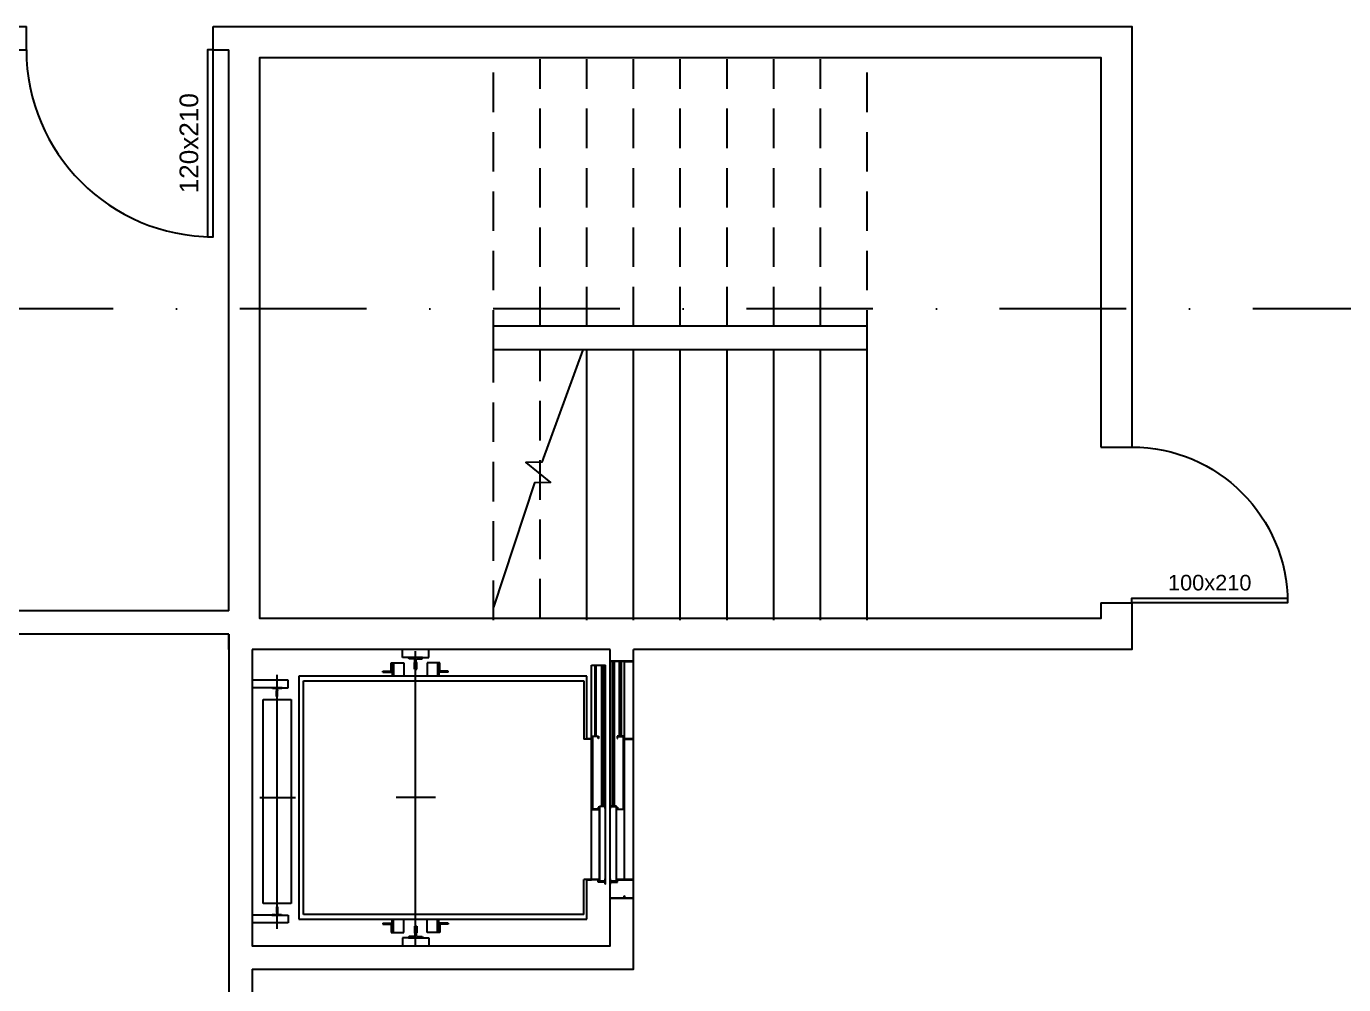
# Model space of a CAD drawing. Header units: centimetres. Extents: x 30244 to 591333, y -111940 to 104227.
# Drawn here: x 576192 to 577038, y 73841 to 74456 of the extents above; entities that cross this region are included whole.
import ezdxf
from ezdxf.enums import TextEntityAlignment as Align

# ---------------------------------------------------------------- set-up
doc = ezdxf.new("R2010")
doc.units = ezdxf.units.CM
doc.header["$LTSCALE"] = 4
for name, pattern in [('DASHDOT', [25.4, 12.7, -6.35, 0, -6.35]), ('HIDDEN', [9.525, 6.35, -3.175]), ('LTYPE_4', [112.5, 56.25, -56.25]), ('LTYPE_6', [168.75, 112.5, -28.125, 0, -28.125])]:
    doc.linetypes.add(name, pattern=pattern)
for name, color, linetype in [('0.1', 1, 'Continuous'), ('0.2', 2, 'Continuous'), ('0.6', 6, 'Continuous'), ('02-CONT', 2, 'Continuous'), ('03-CONT', 3, 'Continuous'), ('08', 8, 'Continuous'), ('B-CORTE', 4, 'DASHDOT')]:
    doc.layers.add(name, color=color, linetype=linetype)
doc.styles.add('2mm 1-50', font='arial.ttf', dxfattribs={"height": 0.1})

# ---------------------------------------------------------------- blocks, each defined once
blk = doc.blocks.new('1_00e')
blk.add_lwpolyline([(-28.41, -52.25), (-25.41, -52.25), (-25.41, 47.75), (-28.41, 47.75)], close=True)
at = {"color": 1}
blk.add_arc((-28.41, -52.25), 100, 0, 90, dxfattribs=at)

msp = doc.modelspace()

# ---------------------------------------------------------------- linework, layer by layer
at = {"layer": '0.1', "linetype": 'HIDDEN'}
for p, q in [((576491.915, 74248.38), (576491.915, 74434.847)), ((576521.915, 74263.38), (576521.915, 74434.847)), ((576551.915, 74263.38), (576551.915, 74434.847)), ((576581.915, 74263.38), (576581.915, 74434.847)), ((576611.915, 74263.38), (576611.915, 74434.847)), ((576641.915, 74263.38), (576641.915, 74434.847)), ((576671.915, 74263.38), (576671.915, 74434.847)), ((576701.915, 74263.38), (576701.915, 74434.847)), ((576731.915, 74248.38), (576731.915, 74434.847)), ((576491.915, 74074.847), (576491.915, 74248.38)), ((576521.915, 74075.88), (576521.915, 74248.38))]:
    msp.add_line(p, q, dxfattribs=at)
at = {"layer": '0.1'}
for p, q in [((576731.915, 74263.38), (576491.915, 74263.38)), ((576731.915, 74248.38), (576491.915, 74248.38)), ((576581.915, 73896.38), (576581.915, 74048.38))]:
    msp.add_line(p, q, dxfattribs=at)
at = {"layer": '0.2'}
for p, q in [((576551.915, 74074.847), (576551.915, 74248.38)), ((576581.915, 74074.847), (576581.915, 74248.38)), ((576611.915, 74074.847), (576611.915, 74248.38)), ((576641.915, 74074.847), (576641.915, 74248.38)), ((576671.915, 74074.847), (576671.915, 74248.38)), ((576701.915, 74074.847), (576701.915, 74248.38)), ((576731.915, 74074.847), (576731.915, 74248.38))]:
    msp.add_line(p, q, dxfattribs=at)
at = {"layer": '0.6'}
for p, q in [((576191.915, 74440.88), (576191.915, 74455.88)), ((576311.915, 74440.88), (576311.915, 74455.88)), ((576881.915, 74185.88), (576901.915, 74185.88)), ((576881.915, 74085.88), (576901.915, 74085.88)), ((576566.915, 74048.38), (576581.915, 74048.38)), ((576581.915, 74048.38), (576566.915, 74048.38)), ((576566.915, 73896.38), (576581.915, 73896.38)), ((576566.915, 73896.38), (576581.915, 73896.38)), ((576321.915, 73850.88), (576321.915, 73830.88)), ((576336.915, 73850.88), (576336.915, 73830.88))]:
    msp.add_line(p, q, dxfattribs=at)
for points in [[(575881.915, 74455.88), (576191.915, 74455.88)], [(576311.915, 74455.88), (576336.915, 74455.88)], [(576321.915, 74455.88), (576901.915, 74455.88), (576901.915, 74185.88)], [(575881.915, 74440.88), (576191.915, 74440.88)], [(576311.915, 74440.88), (576321.915, 74440.88)], [(576321.915, 74080.88), (576321.915, 74440.88)], [(576881.915, 74085.88), (576881.915, 74075.88), (576341.915, 74075.88), (576341.915, 74435.88), (576881.915, 74435.88), (576881.915, 74185.88)], [(576321.915, 74080.88), (576186.915, 74080.88)], [(576901.915, 74085.88), (576901.915, 74055.88), (576581.915, 74055.88)], [(576321.915, 74065.88), (576186.915, 74065.88)], [(576321.915, 74055.88), (576321.915, 74065.88)], [(576321.915, 74065.88), (576321.915, 73850.88)], [(576566.915, 74055.88), (576336.915, 74055.88)], [(576336.915, 74055.88), (576336.915, 73865.88), (576566.915, 73865.88), (576566.915, 73896.38)], [(576566.915, 74048.38), (576566.915, 74055.88)], [(576581.915, 74048.38), (576581.915, 74055.88)], [(576336.915, 73850.88), (576581.915, 73850.88), (576581.915, 73896.38)]]:
    msp.add_lwpolyline(points, dxfattribs=at)
at = {"layer": '03-CONT', "linetype": 'Continuous'}
msp.add_lwpolyline([(576549.375, 74248.38), (576522.879, 74176.11), (576512.688, 74175.964), (576528.489, 74163.087), (576518.298, 74162.941), (576491.915, 74083.182)], dxfattribs=at)
at = {"layer": '08', "color": 253}
for p, q in [((576433.415, 74050.88), (576433.415, 74055.88)), ((576450.415, 74050.88), (576450.415, 74055.88)), ((576426.315, 74047.38), (576434.415, 74047.38)), ((576426.315, 74041.98), (576426.315, 74047.38)), ((576426.915, 74041.38), (576426.915, 74047.38)), ((576437.415, 74050.88), (576433.415, 74050.88)), ((576434.415, 74047.38), (576434.415, 74041.38)), ((576437.415, 74050.88), (576437.415, 74050.43)), ((576441.915, 74050.88), (576437.415, 74050.88)), ((576437.764, 74050.063), (576437.415, 74050.43)), ((576441.115, 74049.897), (576437.764, 74050.063)), ((576441.115, 74049.897), (576441.465, 74049.53)), ((576441.465, 74047.93), (576441.115, 74047.58)), ((576441.115, 74043.38), (576441.115, 74047.58)), ((576441.465, 74047.93), (576441.465, 74049.53)), ((576446.415, 74050.88), (576441.915, 74050.88)), ((576442.365, 74049.53), (576442.714, 74049.897)), ((576442.365, 74047.93), (576442.365, 74049.53)), ((576442.365, 74047.93), (576442.715, 74047.58)), ((576442.714, 74049.897), (576446.065, 74050.063)), ((576442.715, 74043.38), (576442.715, 74047.58)), ((576446.065, 74050.063), (576446.415, 74050.43)), ((576446.415, 74050.88), (576446.415, 74050.43)), ((576446.415, 74050.88), (576450.415, 74050.88)), ((576449.415, 74047.38), (576449.415, 74041.38)), ((576457.515, 74047.38), (576449.415, 74047.38)), ((576456.915, 74041.38), (576456.915, 74047.38)), ((576457.515, 74041.98), (576457.515, 74047.38)), ((576554.915, 74045.88), (576563.915, 74045.88)), ((576554.915, 73908.38), (576554.915, 74045.88)), ((576556.915, 74045.88), (576556.915, 74000.38)), ((576557.915, 74000.38), (576557.915, 74045.88)), ((576561.415, 73955.38), (576561.415, 74045.88)), ((576562.415, 74045.88), (576562.415, 73955.38)), ((576563.915, 73905.38), (576563.915, 74045.88)), ((576566.915, 74048.38), (576575.915, 74048.38)), ((576566.915, 73905.38), (576566.915, 74048.38)), ((576566.915, 74048.38), (576581.915, 74048.38)), ((576568.415, 73955.38), (576568.415, 74048.38)), ((576569.415, 74048.38), (576569.415, 73955.38)), ((576581.915, 74048.38), (576570.915, 74048.38)), ((576572.915, 74000.38), (576572.915, 74048.38)), ((576573.915, 74048.38), (576573.915, 74000.38)), ((576575.915, 74048.38), (576575.915, 73908.38)), ((576575.915, 74046.88), (576576.115, 74046.88)), ((576576.115, 74048.18), (576581.715, 74048.18)), ((576576.115, 74046.88), (576576.115, 74048.18)), ((576581.715, 74048.18), (576581.715, 73998.58)), ((576581.915, 73998.38), (576581.915, 74048.38)), ((576360.165, 74036.28), (576336.915, 74036.28)), ((576360.165, 74031.28), (576360.165, 74036.28)), ((576366.915, 74038.88), (576366.915, 73882.88)), ((576551.915, 74038.88), (576366.915, 74038.88)), ((576369.915, 74035.88), (576549.915, 74035.88)), ((576369.915, 73885.88), (576369.915, 74035.88)), ((576420.915, 74041.98), (576426.315, 74041.98)), ((576420.915, 74041.38), (576420.915, 74041.98)), ((576420.915, 74041.38), (576426.915, 74041.38)), ((576426.915, 74041.38), (576426.915, 74038.88)), ((576434.415, 74041.38), (576434.415, 74038.88)), ((576441.915, 74043.38), (576441.115, 74043.38)), ((576441.915, 74043.38), (576442.715, 74043.38)), ((576449.415, 74041.38), (576449.415, 74038.88)), ((576462.915, 74041.38), (576456.915, 74041.38)), ((576456.915, 74041.38), (576456.915, 74038.88)), ((576462.915, 74041.98), (576457.515, 74041.98)), ((576462.915, 74041.38), (576462.915, 74041.98)), ((576549.915, 74035.88), (576549.915, 73998.38)), ((576551.915, 73998.58), (576551.915, 74038.88)), ((576349.665, 74031.28), (576336.915, 74031.28)), ((576350.065, 74030.88), (576349.665, 74031.28)), ((576356.165, 74031.28), (576349.665, 74031.28)), ((576352.715, 74030.88), (576350.065, 74030.88)), ((576352.515, 74029.38), (576352.715, 74029.58)), ((576352.515, 74025.88), (576352.515, 74029.38)), ((576352.715, 74029.58), (576352.715, 74030.88)), ((576355.765, 74030.88), (576353.115, 74030.88)), ((576353.115, 74029.58), (576353.115, 74030.88)), ((576353.115, 74029.58), (576353.315, 74029.38)), ((576353.315, 74025.88), (576353.315, 74029.38)), ((576355.765, 74030.88), (576356.165, 74031.28)), ((576356.165, 74031.28), (576360.165, 74031.28)), ((576343.915, 74023.88), (576361.915, 74023.88)), ((576343.915, 73892.88), (576343.915, 74023.88)), ((576353.315, 74025.88), (576352.515, 74025.88)), ((576361.915, 74023.88), (576361.915, 73892.88)), ((576369.915, 74006.814), (576369.915, 74006.814)), ((576554.915, 73998.38), (576549.915, 73998.38)), ((576554.715, 73998.58), (576551.915, 73998.58)), ((576554.715, 73999.88), (576554.715, 73998.58)), ((576554.915, 73999.88), (576554.715, 73999.88)), ((576555.415, 74000.38), (576559.415, 74000.38)), ((576555.415, 73953.38), (576555.415, 74000.38)), ((576555.615, 74000.18), (576555.615, 73953.58)), ((576559.215, 74000.18), (576555.615, 74000.18)), ((576559.215, 73998.88), (576559.215, 74000.18)), ((576559.415, 73998.88), (576559.215, 73998.88)), ((576559.415, 74000.38), (576559.415, 73998.88)), ((576571.415, 74000.38), (576571.415, 73998.88)), ((576575.415, 74000.38), (576571.415, 74000.38)), ((576571.415, 73998.88), (576571.615, 73998.88)), ((576571.615, 74000.18), (576575.215, 74000.18)), ((576571.615, 73998.88), (576571.615, 74000.18)), ((576575.215, 74000.18), (576575.215, 73953.58)), ((576575.415, 73953.38), (576575.415, 74000.38)), ((576576.115, 73999.88), (576575.915, 73999.88)), ((576575.915, 73998.38), (576581.915, 73998.38)), ((576576.115, 73998.58), (576576.115, 73999.88)), ((576581.715, 73998.58), (576576.115, 73998.58)), ((576555.415, 73953.38), (576559.415, 73953.38)), ((576559.215, 73953.58), (576555.615, 73953.58)), ((576559.215, 73954.88), (576559.215, 73953.58)), ((576559.415, 73954.88), (576559.215, 73954.88)), ((576559.415, 73953.38), (576559.415, 73954.88)), ((576559.915, 73955.38), (576563.915, 73955.38)), ((576559.915, 73907.18), (576559.915, 73955.38)), ((576560.115, 73955.18), (576560.115, 73907.38)), ((576563.715, 73955.18), (576560.115, 73955.18)), ((576563.715, 73953.88), (576563.715, 73955.18)), ((576563.915, 73953.88), (576563.715, 73953.88)), ((576570.915, 73955.38), (576566.915, 73955.38)), ((576566.915, 73953.88), (576567.115, 73953.88)), ((576567.115, 73955.18), (576570.715, 73955.18)), ((576567.115, 73953.88), (576567.115, 73955.18)), ((576570.715, 73955.18), (576570.715, 73907.38)), ((576570.915, 73907.18), (576570.915, 73955.38)), ((576571.415, 73954.88), (576571.615, 73954.88)), ((576571.415, 73953.38), (576571.415, 73954.88)), ((576575.415, 73953.38), (576571.415, 73953.38)), ((576571.615, 73954.88), (576571.615, 73953.58)), ((576571.615, 73953.58), (576575.215, 73953.58)), ((576563.715, 73908.68), (576563.915, 73908.68)), ((576563.715, 73907.38), (576563.715, 73908.68)), ((576567.115, 73908.68), (576566.915, 73908.68)), ((576567.115, 73907.38), (576567.115, 73908.68)), ((576549.915, 73885.88), (576549.915, 73908.38)), ((576554.915, 73908.38), (576549.915, 73908.38)), ((576551.915, 73908.18), (576554.915, 73908.18)), ((576551.915, 73882.88), (576551.915, 73908.18)), ((576559.415, 73908.38), (576554.915, 73908.38)), ((576559.215, 73908.18), (576554.915, 73908.18)), ((576559.215, 73906.68), (576559.215, 73908.18)), ((576563.715, 73906.68), (576559.215, 73906.68)), ((576559.415, 73908.38), (576559.415, 73906.88)), ((576559.415, 73906.88), (576563.915, 73906.88)), ((576563.915, 73907.18), (576559.915, 73907.18)), ((576560.115, 73907.38), (576563.715, 73907.38)), ((576563.715, 73905.38), (576563.715, 73906.68)), ((576563.915, 73905.38), (576563.715, 73905.38)), ((576566.915, 73907.18), (576570.915, 73907.18)), ((576571.415, 73906.88), (576566.915, 73906.88)), ((576566.915, 73896.38), (576566.915, 73905.38)), ((576566.915, 73905.38), (576567.115, 73905.38)), ((576570.715, 73907.38), (576567.115, 73907.38)), ((576567.115, 73906.68), (576571.615, 73906.68)), ((576567.115, 73905.38), (576567.115, 73906.68)), ((576581.915, 73908.38), (576571.415, 73908.38)), ((576571.415, 73908.38), (576571.415, 73906.88)), ((576571.615, 73908.18), (576581.715, 73908.18)), ((576571.615, 73906.68), (576571.615, 73908.18)), ((576361.915, 73892.88), (576343.915, 73892.88)), ((576575.915, 73896.38), (576566.915, 73896.38)), ((576581.915, 73896.38), (576566.915, 73896.38)), ((576581.915, 73896.38), (576570.915, 73896.38)), ((576575.915, 73897.88), (576576.115, 73897.88)), ((576575.915, 73896.38), (576575.915, 73897.88)), ((576576.115, 73897.88), (576576.115, 73896.58)), ((576576.115, 73896.58), (576581.715, 73896.58)), ((576349.665, 73885.48), (576336.915, 73885.48)), ((576350.065, 73885.88), (576349.665, 73885.48)), ((576349.665, 73885.48), (576356.165, 73885.48)), ((576350.065, 73885.88), (576352.715, 73885.88)), ((576352.515, 73890.88), (576352.515, 73887.38)), ((576352.515, 73890.88), (576353.315, 73890.88)), ((576352.715, 73887.18), (576352.515, 73887.38)), ((576352.715, 73887.18), (576352.715, 73885.88)), ((576353.315, 73887.38), (576353.115, 73887.18)), ((576353.115, 73887.18), (576353.115, 73885.88)), ((576353.115, 73885.88), (576355.765, 73885.88)), ((576353.315, 73890.88), (576353.315, 73887.38)), ((576355.765, 73885.88), (576356.165, 73885.48)), ((576356.165, 73885.48), (576360.165, 73885.48)), ((576360.165, 73885.48), (576360.165, 73880.48)), ((576549.915, 73885.88), (576369.915, 73885.88)), ((576360.165, 73880.48), (576336.915, 73880.48)), ((576366.915, 73882.88), (576551.915, 73882.88)), ((576420.915, 73880.38), (576420.915, 73879.78)), ((576420.915, 73880.38), (576426.915, 73880.38)), ((576420.915, 73879.78), (576426.315, 73879.78)), ((576426.315, 73879.78), (576426.315, 73874.38)), ((576426.915, 73880.38), (576426.915, 73882.88)), ((576426.915, 73880.38), (576426.915, 73874.38)), ((576434.415, 73880.38), (576434.415, 73882.88)), ((576434.415, 73874.38), (576434.415, 73880.38)), ((576441.115, 73878.38), (576441.115, 73874.18)), ((576441.915, 73878.38), (576441.115, 73878.38)), ((576441.915, 73878.38), (576442.715, 73878.38)), ((576442.715, 73878.38), (576442.715, 73874.18)), ((576449.415, 73880.38), (576449.415, 73882.88)), ((576449.415, 73874.38), (576449.415, 73880.38)), ((576456.915, 73880.38), (576456.915, 73882.88)), ((576456.915, 73880.38), (576456.915, 73874.38)), ((576462.915, 73880.38), (576456.915, 73880.38)), ((576457.515, 73879.78), (576457.515, 73874.38)), ((576462.915, 73879.78), (576457.515, 73879.78)), ((576462.915, 73880.38), (576462.915, 73879.78)), ((576426.315, 73874.38), (576434.415, 73874.38)), ((576433.415, 73870.88), (576433.415, 73865.88)), ((576437.415, 73870.88), (576433.415, 73870.88)), ((576437.764, 73871.697), (576437.415, 73871.33)), ((576437.415, 73870.88), (576437.415, 73871.33)), ((576437.415, 73870.88), (576441.915, 73870.88)), ((576441.115, 73871.863), (576437.764, 73871.697)), ((576441.465, 73873.83), (576441.115, 73874.18)), ((576441.465, 73872.23), (576441.115, 73871.863)), ((576441.465, 73873.83), (576441.465, 73872.23)), ((576441.915, 73870.88), (576446.415, 73870.88)), ((576442.365, 73873.83), (576442.715, 73874.18)), ((576442.365, 73873.83), (576442.365, 73872.23)), ((576442.714, 73871.863), (576442.365, 73872.23)), ((576442.714, 73871.863), (576446.065, 73871.697)), ((576446.065, 73871.697), (576446.415, 73871.33)), ((576446.415, 73870.88), (576446.415, 73871.33)), ((576446.415, 73870.88), (576450.415, 73870.88)), ((576457.515, 73874.38), (576449.415, 73874.38)), ((576450.415, 73870.88), (576450.415, 73865.88))]:
    msp.add_line(p, q, dxfattribs=at)
at = {"layer": '08', "color": 253, "linetype": 'LTYPE_6'}
for p, q in [((576441.915, 73865.88), (576441.915, 74054.909)), ((576352.915, 73876.603), (576352.915, 74039.78)), ((576341.861, 73960.88), (576364.797, 73960.88)), ((576454.706, 73960.88), (576429.477, 73960.88))]:
    msp.add_line(p, q, dxfattribs=at)
at = {"layer": '08', "color": 253, "linetype": 'LTYPE_4'}
for p, q in [((576427.765, 74047.38), (576427.765, 74041.38)), ((576456.065, 74047.38), (576456.065, 74041.38)), ((576427.765, 74041.38), (576427.765, 74038.88)), ((576456.065, 74041.38), (576456.065, 74038.88)), ((576427.765, 73880.38), (576427.765, 73882.88)), ((576427.765, 73874.38), (576427.765, 73880.38)), ((576456.065, 73880.38), (576456.065, 73882.88)), ((576456.065, 73874.38), (576456.065, 73880.38))]:
    msp.add_line(p, q, dxfattribs=at)
at = {"layer": 'B-CORTE', "ltscale": 1.6}
msp.add_line((578524.893, 74274.563), (565216.548, 74274.563), dxfattribs=at)

# ---------------------------------------------------------------- block references
at = {"layer": '02-CONT', "xscale": 1.2, "yscale": 1.2, "zscale": 1.2, "rotation": 180}
msp.add_blockref('1_00e', (576277.828, 74378.177), dxfattribs=at)
at = {"layer": '02-CONT', "xscale": -1, "rotation": 270}
msp.add_blockref('1_00e', (576954.168, 74114.285), dxfattribs=at)

# ---------------------------------------------------------------- texts
at = {"layer": '02-CONT', "style": '2mm 1-50'}
msp.add_text('120x210', height=12, rotation=90, dxfattribs=at).set_placement((576296.315, 74380.88), align=Align.MIDDLE_CENTER)
msp.add_text('100x210', height=10, dxfattribs=at).set_placement((576951.915, 74098.88), align=Align.MIDDLE_CENTER)

doc.saveas('drawing.dxf')
